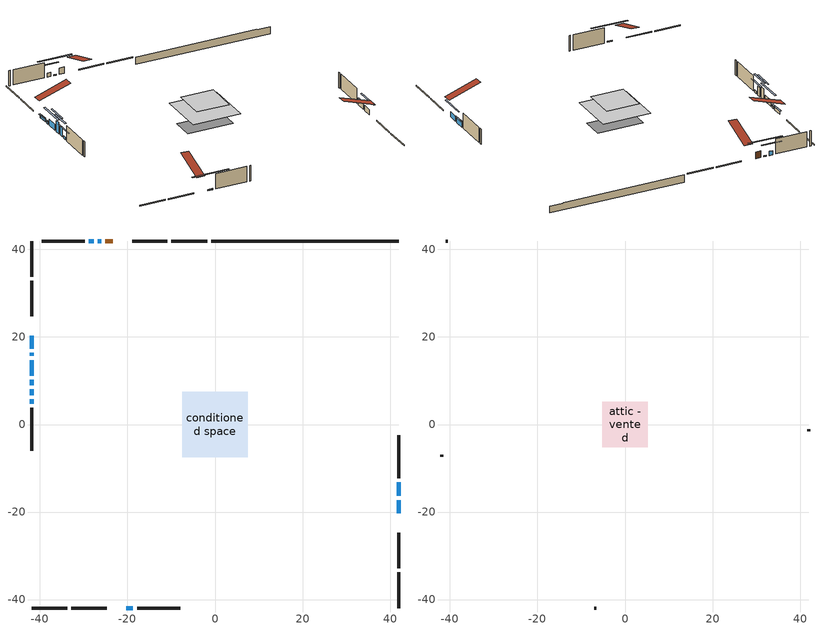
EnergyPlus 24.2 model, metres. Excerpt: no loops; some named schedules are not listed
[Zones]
conditioned space
 floor adiabatic (AdiabaticFloorConstruction): -7.52,-7.52 -7.52,7.52 7.52,7.52 7.52,-7.52 z2.96
 floor foundation (Slab1 construction): -7.18,-3.51 -7.18,3.51 7.18,3.51 7.18,-3.51 z-1.8
 wall outside (RimJoist1 construction): -1.76,41.94 -9.97,41.94 / -41.94,-41.94 -33.73,-41.94 / -41.94,41.94 -41.94,33.73 / 41.94,-41.94 41.94,-33.73 z0.52:0.82
 wall outside (RimJoist2 construction): -10.9,41.94 -18.92,41.94 / -32.8,-41.94 -24.78,-41.94 / -41.94,32.8 -41.94,24.78 / 41.94,-32.8 41.94,-24.78 z0.52:0.82
 wall outside (AdiabaticWallConstruction 1): -23.43,41.94 -25.09,41.94 z0.52:2.55
 wall outside (AdiabaticWallConstruction): 41.94,-20.28 41.94,-17.27 z0.52:2.18; -41.94,20.28 -41.94,17.33 z0.52:1.44; -41.94,16.41 -41.94,15.66 z0.52:1.26; -26.02,41.94 -26.79,41.94 / -20.28,-41.94 -18.75,-41.94 z0.52:0.85; -27.71,41.94 -28.88,41.94 z0.52:1.8; -41.94,14.74 -41.94,11.18 z0.52:2.5; -41.94,10.25 -41.94,8.96 z0.52:4.08; -41.94,8.03 -41.94,6.73 z0.52:3.36; -41.94,5.81 -41.94,4.74 z0.52:1.23; 41.94,-16.34 41.94,-13.19 z0.52:2.25
 wall outside (Wall1 construction): -29.8,41.94 -39.63,41.94 / -17.82,-41.94 -8,-41.94 / -41.94,3.81 -41.94,-6.02 / 41.94,-12.26 41.94,-2.44 z0.52:5.4
 wall foundation (FoundationWall1 construction): -0.83,41.94,-1.8 -0.83,41.94,0.52 37.66,41.94,0.52 37.66,41.94,0.34 41.94,41.94,0.34 41.94,41.94,-1.8
 window (WindowConstruction): 41.94,-20.28 41.94,-17.27 z0.52:2.18
 window (WindowConstruction 7): -41.94,20.28 -41.94,17.33 z0.52:1.43
 window (WindowConstruction 8): -41.94,16.4 -41.94,15.67 z0.52:1.26
 window (WindowConstruction 9): -26.02,41.94 -26.78,41.94 z0.52:0.85
 window (WindowConstruction 10): -20.28,-41.94 -18.75,-41.94 z0.52:0.85
 window (WindowConstruction 1): -27.71,41.94 -28.87,41.94 z0.52:1.8
 window (WindowConstruction 2): -41.94,14.74 -41.94,11.18 z0.52:2.5
 window (WindowConstruction 3): -41.94,10.25 -41.94,8.96 z0.52:4.08
 window (WindowConstruction 4): -41.94,8.03 -41.94,6.73 z0.52:3.36
 window (WindowConstruction 5): -41.94,5.81 -41.94,4.74 z0.52:1.23
 window (WindowConstruction 6): 41.94,-16.34 41.94,-13.19 z0.52:2.25
 door (Door): -23.43,41.94 -25.09,41.94 z0.52:2.55
 ceiling adiabatic (AdiabaticFloorConstruction): 7.52,-7.52 7.52,7.52 -7.52,7.52 -7.52,-7.52 z2.96
attic - vented
 floor to conditioned space (Floor1 construction Reversed): -5.16,-5.16 -5.16,5.16 5.16,5.16 5.16,-5.16 z5.4
 wall outside (Wall3 construction): -40.56,41.94 -41.01,41.94 / -7.07,-41.94 -6.62,-41.94 / -41.94,-6.95 -41.94,-7.4 / 41.94,-1.51 41.94,-1.05 z0.52:5.4
 roof outside (Roof1 construction): -22.5,41.94,5.4 -22.5,31.9,8.75 -19.85,31.9,8.75 -19.85,41.94,5.4; -21.21,-41.94,5.4 -21.21,-31.9,8.75 -23.85,-31.9,8.75 -23.85,-41.94,5.4; -41.94,21.21,5.4 -31.9,21.21,8.75 -31.9,23.85,8.75 -41.94,23.85,5.4; 41.94,-21.21,5.4 31.9,-21.21,8.75 31.9,-23.85,8.75 41.94,-23.85,5.4
shading: 41.94,-14.69 41.94,-22.86 42.35,-22.86 42.35,-14.69 z4.76; -41.94,17.13 -41.94,20.48 -42.35,20.48 -42.35,17.13 z1.64; -41.94,15.47 -41.94,16.61 -42.35,16.61 -42.35,15.47 z1.46; -31.85,41.94 -20.95,41.94 -20.95,42.35 -31.85,42.35 z5.92; -13.69,-41.94 -25.35,-41.94 -25.35,-42.35 -13.69,-42.35 z5.92; -31.45,41.94 -25.13,41.94 -25.13,42.35 -31.45,42.35 z4.38; -41.94,8.6 -41.94,17.32 -42.35,17.32 -42.35,8.6 z5.08; -41.94,6.38 -41.94,12.83 -42.35,12.83 -42.35,6.38 z6.66; -41.94,4.16 -41.94,10.61 -42.35,10.61 -42.35,4.16 z5.94; -41.94,2.16 -41.94,8.38 -42.35,8.38 -42.35,2.16 z3.81; 41.94,-12.99 41.94,-16.54 42.35,-16.54 42.35,-12.99 z2.46
[Building]
Building 1: Terrain=Suburbs
[Site:Location]
Toronto Intl AP_ON: Latitude {deg}=43.68; Longitude {deg}=-79.63; Time Zone {hr}=-5; Elevation {m}=173; Keep Site Location Information=Yes
[Site:GroundTemperature:Shallow]
4.59119, 2.66285, 2.50842, 3.42352, 7.09712, 10.7536, 13.9236, 15.9317, 16.1023, 14.4691, 11.3799, 7.83558
[Site:WaterMainsTemperature]
Calculation Method=Schedule; Temperature Schedule=mains temperature schedule
[Material] Roughness=Rough; Thermal Absorptance=0.9
Name | Thickness {m} | Conductivity {W/m-K} | Density {kg/m3} | Specific Heat {J/kg-K} | Solar Absorptance | Visible Absorptance
asphalt or fiberglass shingles | 0.00635 | 0.162714 | 1121.4 | 1465.45 | 0.4 | 0.4
ceiling loosefill ins | 0.254 | 0.0480833 | 16.02 | 1046.75 | 0.7 | 0.7
ceiling stud and cavity | 0.1397 | 0.157727 | 65.682 | 1177.47 | 0.7 | 0.7
concrete 4.0 in. | 0.1016 | 1.803125 | 2242.8 | 837.4 | 0.7 | 0.7
concrete 8.0 in. | 0.2032 | 1.803125 | 2242.8 | 837.4 | 0.7 | 0.7
door material | 0.04445 | 0.053851 | 512.64 | 1214.23 | 0.7 | 0.7
exterior vertical ins | 0.0460229 | 0.029427 | 32.04 | 1214.23 | 0.7 | 0.7
floor covering | 0.0127 | 0.0433444 | 54.468 | 1339.84 | 0.6 | 0.6
floor rigid ins; wall rigid ins | 0.512978 | 0.029427 | 32.04 | 1214.23 | 0.7 | 0.7
floor stud and cavity | 0.1397 | 1.75129 | 37.0049 | 1207.88 | 0.7 | 0.7
furniture material conditioned space 1 | 0.1524 | 0.115458 | 640.8 | 1214.23 | 0.6 | 0.6
gypsum board | 0.0127 | 0.160291 | 801 | 837.4 | 0.6 | 0.6
gypsum board 1 | 0.0127 | 0.160291 | 801 | 837.4 | 0.7 | 0.7
osb sheathing 0.5 in. | 0.0127 | 0.115458 | 512.64 | 1214.23 | 0.7 | 0.7
osb sheathing 0.75 in. | 0.01905 | 0.115458 | 512.64 | 1214.23 | 0.7 | 0.7
osb sheathing 2.0 in. | 0.0508 | 0.115458 | 512.64 | 1214.23 | 0.7 | 0.7
rim joist stud and cavity | 0.0508 | 0.0451784 | 125.044 | 1163.47 | 0.6 | 0.6
rim joist stud and cavity 1 | 0.0508 | 0.038851 | 125.044 | 1163.47 | 0.6 | 0.6
wall stud and cavity | 0.1397 | 0.0896479 | 139.0536 | 1170.24 | 0.7 | 0.7
wall stud and cavity 1 | 0.0889 | 6.9971 | 50.32683 | 1063.81 | 0.6 | 0.6
wall stud and cavity 2 | 0.0889 | 0.380278 | 52.3479 | 1209.89 | 0.7 | 0.7
wall stud and cavity 3 | 0.0889 | 0.391764 | 83.0341 | 1211.67 | 0.7 | 0.7
wood siding | 0.0254 | 0.102417 | 544.68 | 1172.36 | 0.4 | 0.4
wood siding 1 | 0.00254 | 0.102417 | 544.68 | 1172.36 | 0.4 | 0.4
wood siding 2; wood siding 3; wood siding 4 | 0.0254 | 0.102417 | 544.68 | 1172.36 | 0.7 | 0.7
[WindowMaterial:SimpleGlazingSystem]
Name | U-Factor {W/m2-K} | Solar Heat Gain Coefficient
WindowMaterial | 3.29835 | 0.69
WindowMaterial 1 | 3.30119 | 0.67
WindowMaterial 2 | 4.25339 | 0.68
WindowMaterial 3 | 3.29721 | 0.7
WindowMaterial 4 | 3.29721 | 0.69
WindowMaterial 5 | 3.30573 | 0.63
WindowMaterial 6 | 3.30232 | 0.66
WindowMaterial 7 | 3.30573 | 0.61
WindowMaterial 8 | 3.30687 | 0.52
[Construction]
AdiabaticFloorConstruction: floor stud and cavity, floor rigid ins, osb sheathing 0.75 in., floor covering
AdiabaticWallConstruction: wood siding 3, wall rigid ins, wall stud and cavity 2, gypsum board
AdiabaticWallConstruction 1: wood siding 4, wall rigid ins, wall stud and cavity 2, gypsum board
Door: door material
Floor1 construction Reversed: gypsum board, ceiling stud and cavity, ceiling loosefill ins
FoundationWall1 construction: concrete 8.0 in., gypsum board 1
furniture construction conditioned space 1: furniture material conditioned space 1
PartitionWallConstruction: gypsum board, wall stud and cavity 3, gypsum board
RimJoist1 construction: wood siding 2, osb sheathing 2.0 in., rim joist stud and cavity
RimJoist2 construction: wood siding 2, osb sheathing 2.0 in., rim joist stud and cavity 1
Roof1 construction: asphalt or fiberglass shingles
Slab1 construction: concrete 4.0 in.
Wall1 construction: wood siding, osb sheathing 0.5 in., wall stud and cavity, gypsum board
Wall3 construction: wood siding 1, wall stud and cavity 1
WindowConstruction; WindowConstruction 6: WindowMaterial
WindowConstruction 1: WindowMaterial 1
WindowConstruction 10; WindowConstruction 9: WindowMaterial 8
WindowConstruction 2: WindowMaterial 2
WindowConstruction 3: WindowMaterial 3
WindowConstruction 4: WindowMaterial 4
WindowConstruction 5: WindowMaterial 5
WindowConstruction 7: WindowMaterial 6
WindowConstruction 8: WindowMaterial 7
[Zone] Multiplier=1; Part of Total Floor Area=Yes
Name | Volume {m3}
attic - vented | 57.8118
conditioned space | 823.2
[Space]
Name | Zone | Volume {m3}
attic - vented 1 | attic - vented | 57.8118
conditioned space 1 | conditioned space | 823.2
[ZoneInfiltration:EffectiveLeakageArea]
infil attic - vented 1: Zone or Space=attic - vented 1; Schedule=Always On Discrete; Effective Air Leakage Area {cm2}=4401.1; Stack Coefficient=0.000571961; Wind Coefficient=1.61586e-05
[ZoneMixing]
whole house fan mix: Zone or Space=attic - vented; Schedule=Always On Continuous; Design Flow Rate Calculation Method=Flow/Zone; Design Flow Rate {m3/s}=0; Source Zone or Space=conditioned space
[SurfaceProperty:ExposedFoundationPerimeter]
Slab1: Exposed Perimeter Calculation Method=TotalExposedPerimeter; Total Exposed Perimeter {m}=42.775
[InternalMass] Zone or ZoneList=conditioned space; Space or SpaceList=conditioned space 1
Name | Construction | Surface Area {m2}
furniture mass conditioned space 1 | furniture construction conditioned space 1 | 130.92
partition wall mass | PartitionWallConstruction | 327.3
[Lights]
interior lighting: Zone or ZoneList or Space or SpaceList=conditioned space 1; Schedule=interior lighting schedule; Design Level Calculation Method=LightingLevel; Lighting Level {W}=343.2; Return Air Fraction=0; Fraction Radiant=0.6; Fraction Visible=0.2; Fraction Replaceable=1
[People]
occupants: Zone or ZoneList or Space or SpaceList=conditioned space 1; Number of People Schedule=occupants schedule; Number of People Calculation Method=People; Number of People=3; Fraction Radiant=0.314171; Sensible Heat Fraction=0.56303; Activity Level Schedule=occupants activity schedule; Carbon Dioxide Generation Rate {m3/s-W}=0; Enable ASHRAE 55 Comfort Warnings=No; Mean Radiant Temperature Calculation Type=EnclosureAveraged
[ElectricEquipment] Zone or ZoneList or Space or SpaceList=conditioned space 1; Design Level Calculation Method=EquipmentLevel
Name | Schedule | Design Level {W} | Fraction Latent | Fraction Radiant | Fraction Lost
clothes dryer | clothes dryer schedule | 140.772 | 0.015 | 0.081 | 0.85
clothes washer | clothes washer schedule | 32.1985 | 0.03 | 0.162 | 0.7
cooking range | cooking range schedule | 215.147 | 0.08 | 0.432 | 0.2
dishwasher | dishwasher schedule | 66.8632 | 0.3 | 0.18 | 0.4
fridge | fridge schedule | 72.9452 | 0 | 0.6 | 0
mech vent house fan | mech vent house fan schedule | 0 | 0 | 0 | 1
mech vent house fan cfis | mech vent house fan cfis schedule | 0 | 0 | 0 | 0
misc plug loads | misc plug loads schedule | 494.7 | 0.045 | 0.513 | 0.1
whole house fan | Always On Discrete | 0 | 0 | 0 | 1
[OtherEquipment] Zone or ZoneList or Space or SpaceList=conditioned space 1; Design Level Calculation Method=EquipmentLevel
Name | Fuel Type | Schedule | Design Level {W} | Fraction Latent | Fraction Radiant | Fraction Lost
clothes dryer 1 | Electricity | clothes dryer schedule | 0 | 0.015 | 0.081 | 0.85
cooking range 1 | Electricity | cooking range schedule | 0 | 0.08 | 0.432 | 0.2
general water use latent | None | general water use schedule | 62.594 | 1 | 0 | 0
general water use sensible | None | general water use schedule | -61.6891 | 0 | 0.6 | 0
mech vent house fan latent load | None | Always On Discrete | 0 | 1 | 0 | 0
mech vent house fan sensible load | None | Always On Discrete | 0 | 0 | 0 | 0
water heater energy adjustment1 | NaturalGas | Always On Discrete | 0.01 | 0 | 0 | 1
[ZoneInfiltration:DesignFlowRate] Zone or ZoneList or Space or SpaceList=conditioned space 1; Schedule=Always On Discrete; Design Flow Rate Calculation Method=Flow/Zone; Design Flow Rate {m3/s}=0
infil flow; natural vent flow; whole house fan flow
[AvailabilityManager:Scheduled]
central ac and furnace airloop Availability Manager: Schedule=Always On Discrete
[Foundation:Kiva]
Foundation Kiva 1: Initial Indoor Air Temperature {C}=18; Wall Height Above Grade {m}=0.519989; Wall Depth Below Slab {m}=0.2032; Custom Block Material Name 1=exterior vertical ins; Custom Block Depth 1 {m}=2.31999; Custom Block X Position 1 {m}=0.2159; Custom Block Z Position 1 {m}=0
[Foundation:Kiva:Settings]
Soil Conductivity {W/m-K}=0.849921; Soil Density {kg/m3}=1842.3; Soil Specific Heat {J/kg-K}=418.7; Ground Solar Absorptivity=0.9; Ground Thermal Absorptivity=0.9; Ground Surface Roughness {m}=0.03; Far-Field Width {m}=40; Deep-Ground Boundary Condition=ZeroFlux; Deep-Ground Depth {m}=40; Minimum Cell Dimension {m}=0.2; Maximum Cell Growth Coefficient=3; Simulation Timestep=Timestep
[Exterior:Lights]
exterior lighting: Schedule=exterior lighting schedule; Design Level {W}=75.6
[EnergyManagementSystem:GlobalVariable]
central_ac_and_furnace_airloop_Fan_RTF
infil_program_Qfan
infil_program_Qinf
natural_vent_program_Qnv
natural_vent_program_Qwhf
[EnergyManagementSystem:Sensor]
Name | Output:Variable or Output:Meter Index Key | Output:Variable or Output:Meter
airflow_gain | infil flow | Infiltration Sensible Heat Gain Energy
airflow_gain_1 | natural vent flow | Infiltration Sensible Heat Gain Energy
airflow_gain_2 | whole house fan flow | Infiltration Sensible Heat Gain Energy
airflow_loss | infil flow | Infiltration Sensible Heat Loss Energy
airflow_loss_1 | natural vent flow | Infiltration Sensible Heat Loss Energy
airflow_loss_2 | whole house fan flow | Infiltration Sensible Heat Loss Energy
clg_load_cond |  | Cooling:EnergyTransfer:Zone:CONDITIONED SPACE
clg_sp_s; clg_sp_s_1 | cooling setpoint | Schedule Value
clothes_dryer_exhaust_0_sch_s | clothes dryer exhaust 0 schedule | Schedule Value
cool_season | cooling season schedule | Schedule Value
htg_load_cond |  | Heating:EnergyTransfer:Zone:CONDITIONED SPACE
htg_sp_s; htg_sp_s_1 | heating setpoint | Schedule Value
ig_ee_conv | clothes dryer | Electric Equipment Convective Heating Energy
ig_ee_conv_2 | cooking range | Electric Equipment Convective Heating Energy
ig_ee_conv_4 | fridge | Electric Equipment Convective Heating Energy
ig_ee_conv_5 | misc plug loads | Electric Equipment Convective Heating Energy
ig_ee_conv_6 | whole house fan | Electric Equipment Convective Heating Energy
ig_ee_rad | clothes dryer | Electric Equipment Radiant Heating Energy
ig_ee_rad_2 | cooking range | Electric Equipment Radiant Heating Energy
ig_ee_rad_4 | fridge | Electric Equipment Radiant Heating Energy
ig_ee_rad_5 | misc plug loads | Electric Equipment Radiant Heating Energy
ig_ee_rad_6 | whole house fan | Electric Equipment Radiant Heating Energy
ig_lgt_conv | interior lighting | Lights Convective Heating Energy
ig_lgt_rad | interior lighting | Lights Radiant Heating Energy
ig_lgt_vis | interior lighting | Lights Visible Radiation Heating Energy
ig_oe_conv | clothes dryer 1 | Other Equipment Convective Heating Energy
ig_oe_conv_1 | cooking range 1 | Other Equipment Convective Heating Energy
ig_oe_conv_2 | general water use latent | Other Equipment Convective Heating Energy
ig_oe_conv_3 | general water use sensible | Other Equipment Convective Heating Energy
ig_oe_conv_4 | water heater energy adjustment1 | Other Equipment Convective Heating Energy
ig_oe_rad | clothes dryer 1 | Other Equipment Radiant Heating Energy
ig_oe_rad_1 | cooking range 1 | Other Equipment Radiant Heating Energy
ig_oe_rad_2 | general water use latent | Other Equipment Radiant Heating Energy
ig_oe_rad_3 | general water use sensible | Other Equipment Radiant Heating Energy
ig_oe_rad_4 | water heater energy adjustment1 | Other Equipment Radiant Heating Energy
ig_ppl_conv | occupants | People Convective Heating Energy
ig_ppl_rad | occupants | People Radiant Heating Energy
im_conv | furniture mass conditioned space 1 | Surface Inside Face Convection Heat Gain Energy
im_conv_1 | partition wall mass | Surface Inside Face Convection Heat Gain Energy
im_ig | furniture mass conditioned space 1 | Surface Inside Face Internal Gains Radiation Heat Gain Energy
im_ig_1 | partition wall mass | Surface Inside Face Internal Gains Radiation Heat Gain Energy
im_lgt | furniture mass conditioned space 1 | Surface Inside Face Lights Radiation Heat Gain Energy
im_lgt_1 | partition wall mass | Surface Inside Face Lights Radiation Heat Gain Energy
im_sol | furniture mass conditioned space 1 | Surface Inside Face Solar Radiation Heat Gain Energy
im_sol_1 | partition wall mass | Surface Inside Face Solar Radiation Heat Gain Energy
im_surf | furniture mass conditioned space 1 | Surface Inside Face Net Surface Thermal Radiation Heat Gain Energy
im_surf_1 | partition wall mass | Surface Inside Face Net Surface Thermal Radiation Heat Gain Energy
mv_conv | mech vent house fan | Electric Equipment Convective Heating Energy
mv_conv_1 | mech vent house fan cfis | Electric Equipment Convective Heating Energy
mv_conv_2 | mech vent house fan latent load | Other Equipment Convective Heating Energy
mv_conv_3 | mech vent house fan sensible load | Other Equipment Convective Heating Energy
mv_rad | mech vent house fan | Electric Equipment Radiant Heating Energy
mv_rad_1 | mech vent house fan cfis | Electric Equipment Radiant Heating Energy
mv_rad_2 | mech vent house fan latent load | Other Equipment Radiant Heating Energy
mv_rad_3 | mech vent house fan sensible load | Other Equipment Radiant Heating Energy
natural_vent_s | natural vent schedule | Schedule Value
out_pb_s |  | Site Outdoor Air Barometric Pressure
out_wt_s |  | Site Outdoor Air Humidity Ratio
site_vw_s |  | Site Wind Speed
ss_back_out | Window1 | Surface Window Shortwave from Zone Back Out Window Heat Transfer Rate
ss_back_out_1 | Window11 | Surface Window Shortwave from Zone Back Out Window Heat Transfer Rate
ss_back_out_10 | Window9 | Surface Window Shortwave from Zone Back Out Window Heat Transfer Rate
ss_back_out_2 | Window13 | Surface Window Shortwave from Zone Back Out Window Heat Transfer Rate
ss_back_out_3 | Window14 | Surface Window Shortwave from Zone Back Out Window Heat Transfer Rate
ss_back_out_4 | Window15 | Surface Window Shortwave from Zone Back Out Window Heat Transfer Rate
ss_back_out_5 | Window2 | Surface Window Shortwave from Zone Back Out Window Heat Transfer Rate
ss_back_out_6 | Window3 | Surface Window Shortwave from Zone Back Out Window Heat Transfer Rate
ss_back_out_7 | Window5 | Surface Window Shortwave from Zone Back Out Window Heat Transfer Rate
ss_back_out_8 | Window6 | Surface Window Shortwave from Zone Back Out Window Heat Transfer Rate
ss_back_out_9 | Window7 | Surface Window Shortwave from Zone Back Out Window Heat Transfer Rate
ss_conv | Door1 | Surface Inside Face Convection Heat Gain Energy
ss_conv_1 | Window1 | Surface Inside Face Convection Heat Gain Energy
ss_conv_10 | Window7 | Surface Inside Face Convection Heat Gain Energy
ss_conv_11 | Window9 | Surface Inside Face Convection Heat Gain Energy
ss_conv_2 | Window11 | Surface Inside Face Convection Heat Gain Energy
ss_conv_3 | Window13 | Surface Inside Face Convection Heat Gain Energy
ss_conv_4 | Window14 | Surface Inside Face Convection Heat Gain Energy
ss_conv_5 | Window15 | Surface Inside Face Convection Heat Gain Energy
ss_conv_6 | Window2 | Surface Inside Face Convection Heat Gain Energy
ss_conv_7 | Window3 | Surface Inside Face Convection Heat Gain Energy
ss_conv_8 | Window5 | Surface Inside Face Convection Heat Gain Energy
ss_conv_9 | Window6 | Surface Inside Face Convection Heat Gain Energy
ss_ig | Door1 | Surface Inside Face Internal Gains Radiation Heat Gain Energy
ss_ig_1 | Window1 | Surface Inside Face Internal Gains Radiation Heat Gain Energy
ss_ig_10 | Window7 | Surface Inside Face Internal Gains Radiation Heat Gain Energy
ss_ig_11 | Window9 | Surface Inside Face Internal Gains Radiation Heat Gain Energy
ss_ig_2 | Window11 | Surface Inside Face Internal Gains Radiation Heat Gain Energy
ss_ig_3 | Window13 | Surface Inside Face Internal Gains Radiation Heat Gain Energy
ss_ig_4 | Window14 | Surface Inside Face Internal Gains Radiation Heat Gain Energy
ss_ig_5 | Window15 | Surface Inside Face Internal Gains Radiation Heat Gain Energy
ss_ig_6 | Window2 | Surface Inside Face Internal Gains Radiation Heat Gain Energy
ss_ig_7 | Window3 | Surface Inside Face Internal Gains Radiation Heat Gain Energy
ss_ig_8 | Window5 | Surface Inside Face Internal Gains Radiation Heat Gain Energy
ss_ig_9 | Window6 | Surface Inside Face Internal Gains Radiation Heat Gain Energy
ss_lgt | Door1 | Surface Inside Face Lights Radiation Heat Gain Energy
ss_sol | Door1 | Surface Inside Face Solar Radiation Heat Gain Energy
ss_surf | Door1 | Surface Inside Face Net Surface Thermal Radiation Heat Gain Energy
ss_surf_1 | Window1 | Surface Inside Face Net Surface Thermal Radiation Heat Gain Energy
ss_surf_10 | Window7 | Surface Inside Face Net Surface Thermal Radiation Heat Gain Energy
ss_surf_11 | Window9 | Surface Inside Face Net Surface Thermal Radiation Heat Gain Energy
ss_surf_2 | Window11 | Surface Inside Face Net Surface Thermal Radiation Heat Gain Energy
ss_surf_3 | Window13 | Surface Inside Face Net Surface Thermal Radiation Heat Gain Energy
ss_surf_4 | Window14 | Surface Inside Face Net Surface Thermal Radiation Heat Gain Energy
ss_surf_5 | Window15 | Surface Inside Face Net Surface Thermal Radiation Heat Gain Energy
ss_surf_6 | Window2 | Surface Inside Face Net Surface Thermal Radiation Heat Gain Energy
ss_surf_7 | Window3 | Surface Inside Face Net Surface Thermal Radiation Heat Gain Energy
ss_surf_8 | Window5 | Surface Inside Face Net Surface Thermal Radiation Heat Gain Energy
ss_surf_9 | Window6 | Surface Inside Face Net Surface Thermal Radiation Heat Gain Energy
ss_trans_in | Window1 | Surface Window Transmitted Solar Radiation Rate
ss_trans_in_1 | Window11 | Surface Window Transmitted Solar Radiation Rate
ss_trans_in_10 | Window9 | Surface Window Transmitted Solar Radiation Rate
ss_trans_in_2 | Window13 | Surface Window Transmitted Solar Radiation Rate
ss_trans_in_3 | Window14 | Surface Window Transmitted Solar Radiation Rate
ss_trans_in_4 | Window15 | Surface Window Transmitted Solar Radiation Rate
ss_trans_in_5 | Window2 | Surface Window Transmitted Solar Radiation Rate
ss_trans_in_6 | Window3 | Surface Window Transmitted Solar Radiation Rate
ss_trans_in_7 | Window5 | Surface Window Transmitted Solar Radiation Rate
ss_trans_in_8 | Window6 | Surface Window Transmitted Solar Radiation Rate
ss_trans_in_9 | Window7 | Surface Window Transmitted Solar Radiation Rate
ss_trans_out | Window1 | Surface Inside Face Initial Transmitted Diffuse Transmitted Out Window Solar Radiation Rate
ss_trans_out_1 | Window11 | Surface Inside Face Initial Transmitted Diffuse Transmitted Out Window Solar Radiation Rate
ss_trans_out_10 | Window9 | Surface Inside Face Initial Transmitted Diffuse Transmitted Out Window Solar Radiation Rate
ss_trans_out_2 | Window13 | Surface Inside Face Initial Transmitted Diffuse Transmitted Out Window Solar Radiation Rate
ss_trans_out_3 | Window14 | Surface Inside Face Initial Transmitted Diffuse Transmitted Out Window Solar Radiation Rate
ss_trans_out_4 | Window15 | Surface Inside Face Initial Transmitted Diffuse Transmitted Out Window Solar Radiation Rate
ss_trans_out_5 | Window2 | Surface Inside Face Initial Transmitted Diffuse Transmitted Out Window Solar Radiation Rate
ss_trans_out_6 | Window3 | Surface Inside Face Initial Transmitted Diffuse Transmitted Out Window Solar Radiation Rate
ss_trans_out_7 | Window5 | Surface Inside Face Initial Transmitted Diffuse Transmitted Out Window Solar Radiation Rate
ss_trans_out_8 | Window6 | Surface Inside Face Initial Transmitted Diffuse Transmitted Out Window Solar Radiation Rate
ss_trans_out_9 | Window7 | Surface Inside Face Initial Transmitted Diffuse Transmitted Out Window Solar Radiation Rate
s_conv | Floor1 | Surface Inside Face Convection Heat Gain Energy
s_conv_1 | FoundationWall1 | Surface Inside Face Convection Heat Gain Energy
s_conv_10 | RimJoist2:270 | Surface Inside Face Convection Heat Gain Energy
s_conv_11 | RimJoist2:90 | Surface Inside Face Convection Heat Gain Energy
s_conv_12 | Slab1 | Surface Inside Face Convection Heat Gain Energy
s_conv_13 | Wall1:0 | Surface Inside Face Convection Heat Gain Energy
s_conv_14 | Wall1:180 | Surface Inside Face Convection Heat Gain Energy
s_conv_15 | Wall1:270 | Surface Inside Face Convection Heat Gain Energy
s_conv_16 | Wall1:90 | Surface Inside Face Convection Heat Gain Energy
s_conv_2 | inferred conditioned ceiling | Surface Inside Face Convection Heat Gain Energy
s_conv_3 | inferred conditioned floor | Surface Inside Face Convection Heat Gain Energy
s_conv_4 | RimJoist1:0 | Surface Inside Face Convection Heat Gain Energy
s_conv_5 | RimJoist1:180 | Surface Inside Face Convection Heat Gain Energy
s_conv_6 | RimJoist1:270 | Surface Inside Face Convection Heat Gain Energy
s_conv_7 | RimJoist1:90 | Surface Inside Face Convection Heat Gain Energy
s_conv_8 | RimJoist2:0 | Surface Inside Face Convection Heat Gain Energy
s_conv_9 | RimJoist2:180 | Surface Inside Face Convection Heat Gain Energy
s_ig | Floor1 | Surface Inside Face Internal Gains Radiation Heat Gain Energy
s_ig_1 | FoundationWall1 | Surface Inside Face Internal Gains Radiation Heat Gain Energy
s_ig_10 | RimJoist2:270 | Surface Inside Face Internal Gains Radiation Heat Gain Energy
s_ig_11 | RimJoist2:90 | Surface Inside Face Internal Gains Radiation Heat Gain Energy
s_ig_12 | Slab1 | Surface Inside Face Internal Gains Radiation Heat Gain Energy
s_ig_13 | Wall1:0 | Surface Inside Face Internal Gains Radiation Heat Gain Energy
s_ig_14 | Wall1:180 | Surface Inside Face Internal Gains Radiation Heat Gain Energy
